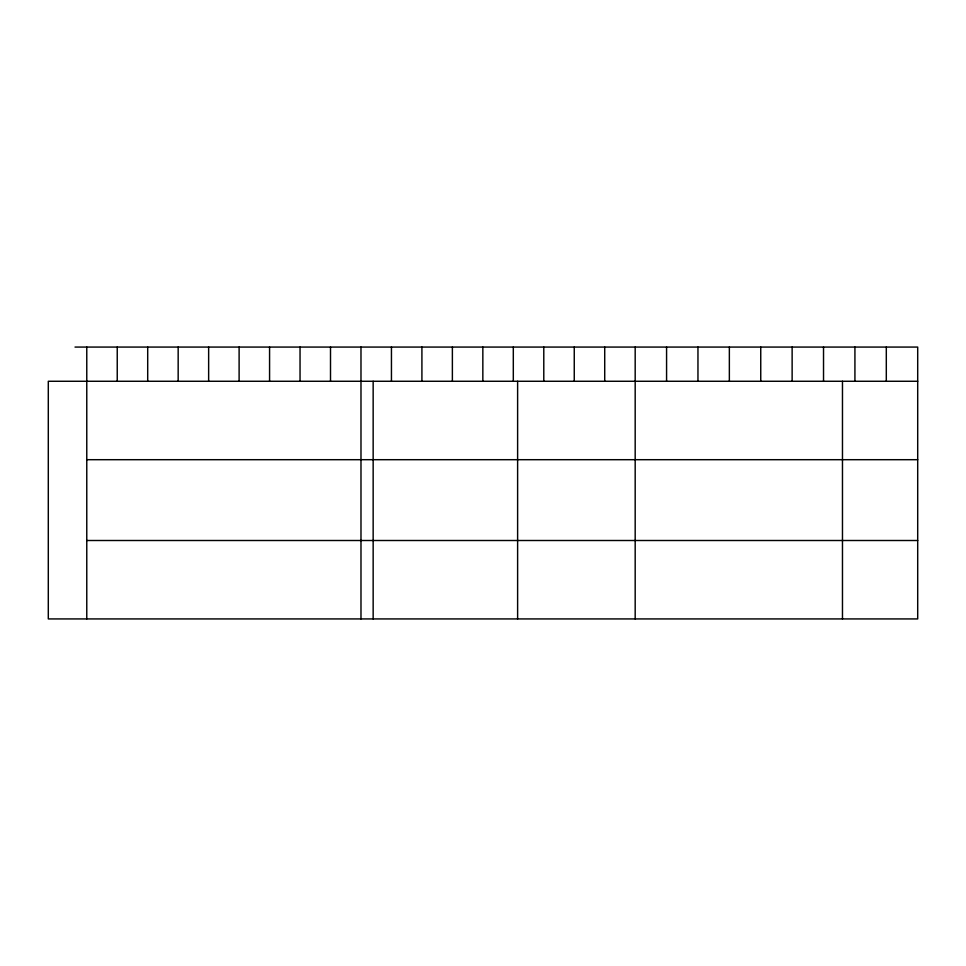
<?xml version="1.0" encoding="UTF-8"?>
<svg xmlns="http://www.w3.org/2000/svg" width="966" height="966" viewBox="0 0 966 966"><rect width="100%" height="100%" fill="white"/><g stroke="black" fill="none" stroke-linecap="round" stroke-linejoin="round"><path stroke-width="1.45" d="M75.01 347.072L917.7 347.072L917.7 618.928L48.3 618.928L48.3 381.268L917.7 381.268M86.771 459.695L917.7 459.695M86.771 540.501L917.7 540.501M886.305 347.072L886.305 381.268M854.922 347.072L854.922 381.268M842.473 381.268L842.473 618.928M823.527 347.072L823.527 381.268M792.132 347.072L792.132 381.268M760.749 347.072L760.749 381.268M729.354 347.072L729.354 381.268M697.959 347.072L697.959 381.268M666.576 347.072L666.576 381.268M635.181 347.072L635.181 618.928M604.716 347.072L604.716 381.268M574.251 347.072L574.251 381.268M543.786 347.072L543.786 381.268M517.619 381.268L517.619 618.928M513.308 347.072L513.308 381.268M482.843 347.072L482.843 381.268M452.378 347.072L452.378 381.268M421.913 347.072L421.913 381.268M391.447 347.072L391.447 381.268M373.154 381.268L373.154 618.928M360.982 347.072L360.982 618.928M330.505 347.072L330.505 381.268M300.04 347.072L300.04 381.268M269.574 347.072L269.574 381.268M239.109 347.072L239.109 381.268M208.644 347.072L208.644 381.268M178.167 347.072L178.167 381.268M147.701 347.072L147.701 381.268M117.236 347.072L117.236 381.268M86.771 347.072L86.771 618.928"/></g></svg>
